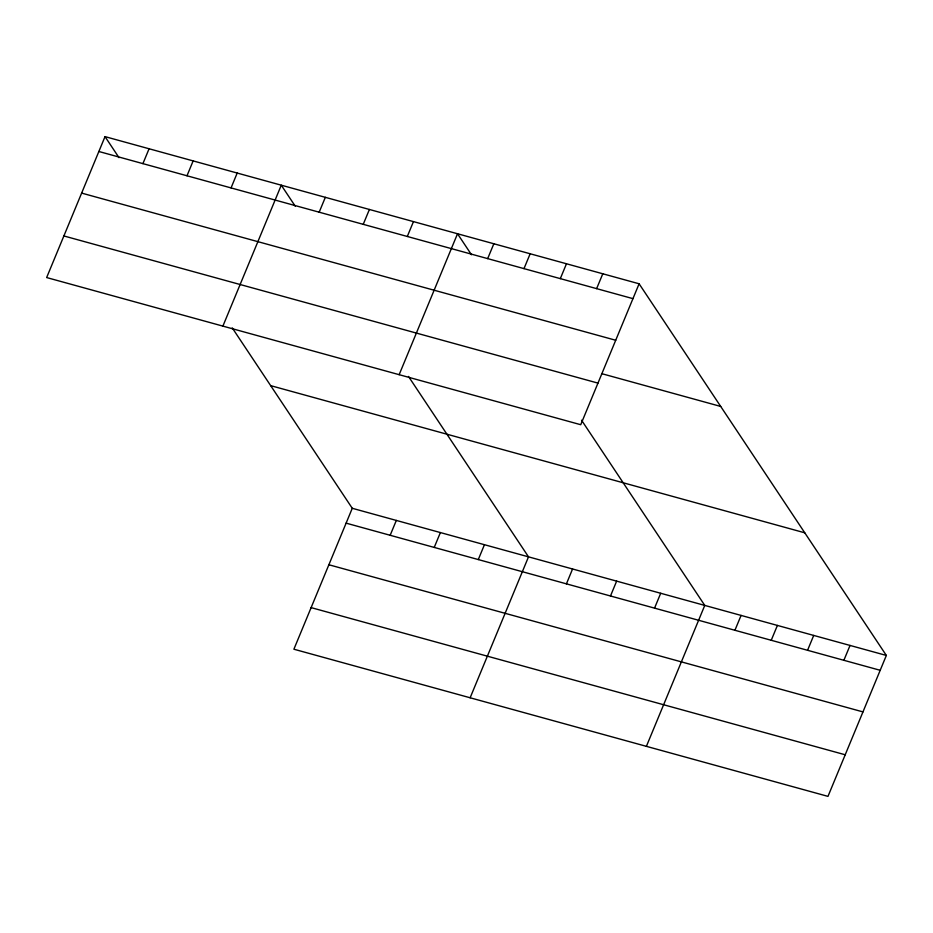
<?xml version="1.0" encoding="UTF-8"?>
<svg xmlns="http://www.w3.org/2000/svg" width="933" height="933" viewBox="0 0 933 933"><rect width="100%" height="100%" fill="white"/><g stroke="black" fill="none" stroke-linecap="round" stroke-linejoin="round"><path stroke-width="1.4" d="M105.021 136.626L46.65 277.556L580.734 424.713L639.105 283.784L105.021 136.626L119.004 157.654M142.924 163.625L149.082 148.767M186.997 175.766L193.143 160.908M231.057 187.906L237.204 173.048M222.894 326.118L281.276 185.189L295.26 206.216M319.179 212.188L325.337 197.329M363.24 224.328L369.398 209.47M407.301 236.469L413.459 221.611M399.149 374.681L457.52 233.751L471.503 254.779M232.247 327.88L352.266 508.287L293.895 649.216L827.979 796.374L886.35 655.444L639.105 283.784M487.679 258.616L493.837 243.758M390.169 535.285L396.327 520.427M523.996 268.622L530.154 253.764M434.23 547.426L440.388 532.568M560.313 278.629L566.471 263.771M478.291 559.567L484.449 544.709M596.63 288.635L602.788 273.777M470.139 697.779L528.51 556.849L408.491 376.442M566.424 583.848L572.57 568.99M610.485 595.989L616.643 581.131M654.546 608.129L660.704 593.271M646.394 746.342L704.765 605.412L581.539 420.188M734.924 630.276L741.082 615.418M771.241 640.283L777.399 625.425M807.558 650.289L813.716 635.431M843.875 660.296L850.033 645.438M98.863 151.496L632.947 298.642M81.638 193.096L615.722 340.253M601.972 373.725L720.696 406.438M63.887 235.956L597.971 383.113M270.675 385.644L804.759 532.801M352.266 508.287L886.35 655.444M346.108 523.145L880.192 670.302M328.882 564.757L862.967 711.902M311.121 607.616L845.205 754.774"/></g></svg>
